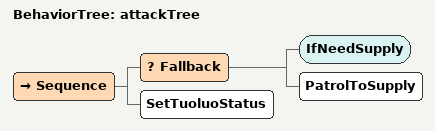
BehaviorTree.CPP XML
<?xml version="1.0" encoding="UTF-8"?>
<root BTCPP_format="4">
  <BehaviorTree ID="attackTree">
    <Sequence>
      <Fallback>
        <IfNeedSupply/>
        <PatrolToSupply/>
      </Fallback>
      <SetTuoluoStatus/>
    </Sequence>
  </BehaviorTree>

</root>
